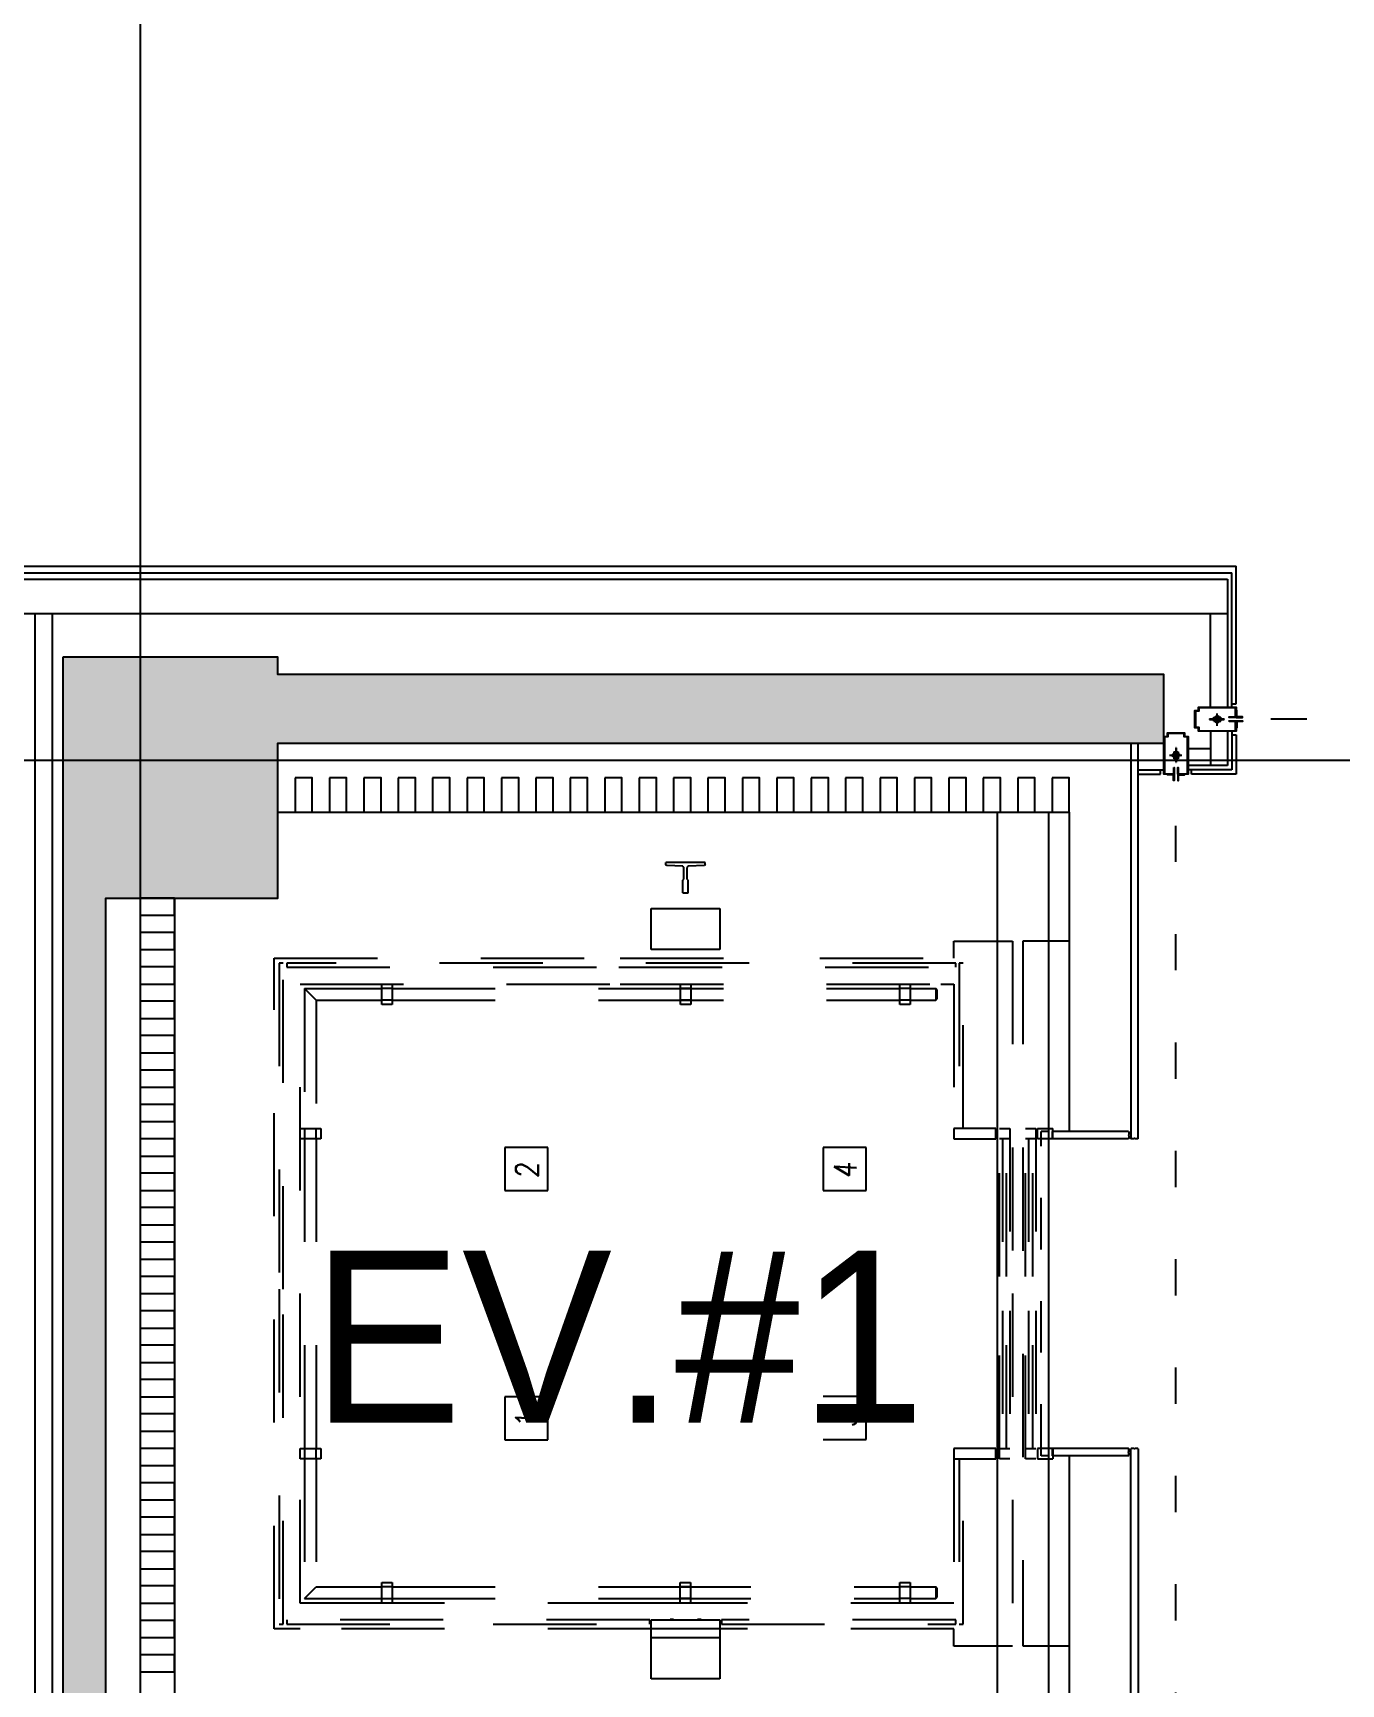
# Model space of a CAD drawing. Header units: metres. Extents: x 630750 to 860239, y 578133 to 726633.
# Drawn here: x 717893 to 721694, y 666525 to 671325 of the extents above; entities that cross this region are included whole.
import ezdxf
from ezdxf.enums import TextEntityAlignment as Align

# ---------------------------------------------------------------- set-up
doc = ezdxf.new("R2010")
doc.units = ezdxf.units.M
doc.header["$LTSCALE"] = 300
for name, pattern in [('HID2', [1, 0.5, -0.5]), ('HIDDEN', [2, 1, -1]), ('HIDDEN-1', [1.4, 0.35, -0.7, 0.35]), ('업무시설_xr-base$0$CONTINOUS', [0])]:
    doc.linetypes.add(name, pattern=pattern)
for name, color, linetype in [('1', 3, 'Continuous'), ('A-CEN-1', 1, 'Continuous'), ('A-CON', 2, 'Continuous'), ('A-ELE-9', 9, 'Continuous'), ('A-FIN-5', 8, 'Continuous'), ('A-TXT-S', 3, 'Continuous'), ('A-WALL-CONC', 2, 'Continuous'), ('A-WIN-GLASS', 4, 'Continuous'), ('ELE-STEEL', 5, 'Continuous'), ('ELEV', 252, 'HIDDEN'), ('fire shutter', 2, 'Continuous'), ('FIRE_SHUTTER', 6, 'Continuous'), ('KUK-DRYWALL', 4, 'Continuous'), ('kuk-finish', 43, 'Continuous'), ('KUK-WALL-DRYWALL', 4, 'Continuous'), ('KUK-석고보드', 201, 'Continuous')]:
    doc.layers.add(name, color=color, linetype=linetype)
doc.styles.add('LGIS', font='ROMANS.shx', dxfattribs={"width": 0.85, "oblique": 3, "bigfont": 'GSG1.shx'})
doc.styles.add('돋움', font='')
doc.styles.get('돋움').set_extended_font_data('Dotum')

# ---------------------------------------------------------------- blocks, each defined once
blk = doc.blocks.new('RAIL18')
at = {"color": 3, "linetype": 'Continuous'}
for p, q in [((-89, -57), (-89, 57)), ((-83.4, 57), (-89, 57)), ((-78.2, 8), (-80.9, 54.6)), ((-78.2, 8), (-74.9, 4.7)), ((-41.2, 4.7), (-74.9, 4.7)), ((-38, 8), (-41.2, 4.7)), ((-1, 8), (-38, 8)), ((0, 7), (-1, 8)), ((0, -7), (0, 7)), ((-80.9, -54.6), (-78.2, -8)), ((-78.2, -8), (-74.9, -4.7)), ((-41.2, -4.7), (-74.9, -4.7)), ((-38, -8), (-41.2, -4.7)), ((-1, -8), (-38, -8)), ((0, -7), (-1, -8)), ((-83.4, -57), (-89, -57))]:
    blk.add_line(p, q, dxfattribs=at)
for centre, start, end in [((-83.4, 54.5), 3.4093, 90), ((-83.4, -54.5), 270, 356.5907)]:
    blk.add_arc(centre, 2.5, start, end, dxfattribs=at)
blk = doc.blocks.new('RAIL18K')
at = {"color": 4}
blk.add_blockref('RAIL18', (0, 0), dxfattribs=at)
blk = doc.blocks.new('elev-지하')
at = {"layer": 'ELEV'}
for p, q in [((131727.4, -64829), (131927.4, -64829)), ((131727.4, -64949), (131727.4, -64829)), ((131927.4, -64829), (131927.4, -64949)), ((132607.4, -64924), (132777.4, -64924)), ((132607.4, -64974), (132607.4, -64924)), ((132777.4, -64924), (132777.4, -65949)), ((132942.4, -64924.3), (132807.4, -64924.3)), ((132807.4, -64924.3), (132807.4, -66973.6)), ((130632.4, -65049), (130632.4, -64974)), ((130632.4, -66924), (130632.4, -64974)), ((130632.4, -64974), (130707.4, -64974)), ((130632.4, -64974), (131637.4, -64974)), ((130658.5, -64988.1), (130646.5, -64988.1)), ((130646.5, -64988.1), (130646.5, -65936.5)), ((130658.5, -65936.5), (130658.5, -64988.1)), ((130668.5, -64988.1), (130668.5, -65000.1)), ((132612.4, -64988.1), (130668.5, -64988.1)), ((131637.4, -64974), (132217.4, -64974)), ((131927.4, -64949), (131727.4, -64949)), ((132217.4, -64974), (132607.4, -64974)), ((132612.4, -65000.1), (132612.4, -64988.1)), ((132634.4, -64988.1), (132622.4, -64988.1)), ((132622.4, -64988.1), (132622.4, -65469)), ((132634.4, -65469), (132634.4, -64988.1)), ((130668.5, -65000.1), (131633.4, -65000.1)), ((131633.4, -65000.1), (132612.4, -65000.1)), ((130707.4, -65049), (131637.4, -65049)), ((130707.4, -66849), (130707.4, -65049)), ((130720.4, -65062), (130720.4, -65469)), ((130720.4, -65062), (130944.4, -65062)), ((130720.4, -65062), (130754.4, -65096)), ((130944.4, -65049), (130974.4, -65049)), ((130944.4, -65062), (130944.4, -65049)), ((130974.4, -65062), (130944.4, -65062)), ((130944.4, -65096), (130944.4, -65062)), ((130974.4, -65049), (130974.4, -65062)), ((130974.4, -65062), (130974.4, -65096)), ((130974.4, -65062), (131637.4, -65062)), ((131637.4, -65049), (132607.4, -65049)), ((131637.4, -65062), (132450.4, -65062)), ((131812.4, -65049), (131842.4, -65049)), ((131812.4, -65062), (131812.4, -65049)), ((131812.4, -65062), (131812.4, -65062)), ((131842.4, -65062), (131812.4, -65062)), ((131812.4, -65096), (131812.4, -65062)), ((131842.4, -65049), (131842.4, -65062)), ((131842.4, -65062), (131842.4, -65096)), ((131842.4, -65062), (131842.4, -65062)), ((132450.4, -65049), (132480.4, -65049)), ((132450.4, -65062), (132450.4, -65049)), ((132450.4, -65062), (132450.4, -65062)), ((132480.4, -65062), (132450.4, -65062)), ((132450.4, -65096), (132450.4, -65062)), ((132480.4, -65049), (132480.4, -65062)), ((132480.4, -65062), (132480.4, -65096)), ((132480.4, -65062), (132480.4, -65062)), ((132480.4, -65062), (132554.4, -65062)), ((132554.4, -65062), (132554.4, -65096)), ((132557.4, -65065), (132554.4, -65062)), ((132557.4, -65065), (132557.4, -65093)), ((132569.4, -65049), (132607.4, -65049)), ((132607.4, -65049), (132607.4, -65469)), ((130754.4, -65096), (130754.4, -65469)), ((130754.4, -65096), (130944.4, -65096)), ((130974.4, -65096), (130944.4, -65096)), ((130944.4, -65096), (130944.4, -65096)), ((130944.4, -65109), (130944.4, -65096)), ((130974.4, -65109), (130944.4, -65109)), ((130974.4, -65109), (130944.4, -65109)), ((130974.4, -65096), (130974.4, -65096)), ((130974.4, -65096), (130974.4, -65109)), ((130974.4, -65096), (131637.4, -65096)), ((131637.4, -65096), (132450.4, -65096)), ((131842.4, -65096), (131812.4, -65096)), ((131812.4, -65096), (131812.4, -65096)), ((131812.4, -65109), (131812.4, -65096)), ((131842.4, -65109), (131812.4, -65109)), ((131842.4, -65109), (131812.4, -65109)), ((131842.4, -65096), (131842.4, -65096)), ((131842.4, -65096), (131842.4, -65109)), ((132480.4, -65096), (132450.4, -65096)), ((132450.4, -65096), (132450.4, -65096)), ((132450.4, -65109), (132450.4, -65096)), ((132480.4, -65109), (132450.4, -65109)), ((132480.4, -65109), (132450.4, -65109)), ((132480.4, -65096), (132480.4, -65096)), ((132480.4, -65096), (132480.4, -65109)), ((132480.4, -65096), (132554.4, -65096)), ((132554.4, -65096), (132557.4, -65093)), ((130707.4, -65469), (130720.4, -65469)), ((130707.4, -65499), (130707.4, -65469)), ((130720.4, -65469), (130720.4, -65469)), ((130720.4, -65469), (130720.4, -65499)), ((130720.4, -65469), (130754.4, -65469)), ((130754.4, -65499), (130754.4, -65469)), ((130754.4, -65469), (130767.4, -65469)), ((130767.4, -65469), (130767.4, -65499)), ((130767.4, -65469), (130767.4, -65499)), ((132729.4, -65469), (132607.4, -65469)), ((132729.4, -65469), (132607.4, -65469)), ((132607.4, -65469), (132607.4, -65499)), ((132729.4, -65469), (132607.4, -65469)), ((132634.4, -65469), (132622.4, -65469)), ((132729.4, -65499), (132729.4, -65469)), ((132739.4, -65469), (132769.4, -65469)), ((132739.4, -65899), (132739.4, -65469)), ((132769.4, -65469), (132769.4, -65899)), ((132815.4, -65469), (132845.4, -65469)), ((132815.4, -65899), (132815.4, -65469)), ((132845.4, -65469), (132845.4, -65899)), ((132850.4, -65499), (132850.4, -65469)), ((132850.4, -65469), (132894.4, -65469)), ((132850.4, -65499), (132850.4, -65469)), ((132850.4, -65469), (132894.4, -65469)), ((132894.4, -65499), (132894.4, -65469)), ((130720.4, -65499), (130707.4, -65499)), ((130754.4, -65499), (130720.4, -65499)), ((130720.4, -65499), (130720.4, -66399)), ((130720.4, -65499), (130720.4, -65499)), ((130754.4, -65499), (130754.4, -66399)), ((130767.4, -65499), (130754.4, -65499)), ((132607.4, -65499), (132729.4, -65499)), ((132769.4, -65499), (132739.4, -65499)), ((132748.4, -65499), (132748.4, -65899)), ((132760.4, -65899), (132760.4, -65499)), ((132845.4, -65499), (132815.4, -65499)), ((132824.4, -65499), (132824.4, -65899)), ((132836.4, -65899), (132836.4, -65499)), ((132894.4, -65499), (132850.4, -65499)), ((132894.4, -65499), (132850.4, -65499)), ((131427.3, -65524.2), (131302.3, -65524.2)), ((131302.3, -65524.2), (131302.3, -65649.2)), ((131427.3, -65649.2), (131427.3, -65524.2)), ((132352.6, -65524.2), (132227.6, -65524.2)), ((132227.6, -65524.2), (132227.6, -65649.2)), ((132352.6, -65649.2), (132352.6, -65524.2)), ((131302.3, -65649.2), (131427.3, -65649.2)), ((132227.6, -65649.2), (132352.6, -65649.2)), ((130646.5, -65936.5), (130646.5, -66909.9)), ((130658.5, -66909.9), (130658.5, -65936.5)), ((132777.4, -65949), (132777.4, -66974)), ((132739.4, -66429), (132739.4, -65999)), ((132748.4, -65999), (132748.4, -66399)), ((132760.4, -66399), (132760.4, -65999)), ((132769.4, -65999), (132769.4, -66429)), ((132815.4, -66429), (132815.4, -65999)), ((132824.4, -65999), (132824.4, -66399)), ((132836.4, -66399), (132836.4, -65999)), ((132845.4, -65999), (132845.4, -66429)), ((131427.3, -66249), (131302.3, -66249)), ((131302.3, -66249), (131302.3, -66374)), ((131427.3, -66374), (131427.3, -66249)), ((132352.6, -66248.7), (132227.6, -66248.7)), ((132352.6, -66373.7), (132352.6, -66248.7)), ((131302.3, -66374), (131427.3, -66374)), ((132227.6, -66373.7), (132352.6, -66373.7)), ((130707.4, -66399), (130720.4, -66399)), ((130707.4, -66429), (130707.4, -66399)), ((130720.4, -66429), (130707.4, -66429)), ((130720.4, -66399), (130720.4, -66399)), ((130720.4, -66399), (130720.4, -66429)), ((130720.4, -66399), (130754.4, -66399)), ((130754.4, -66429), (130720.4, -66429)), ((130720.4, -66429), (130720.4, -66429)), ((130720.4, -66429), (130720.4, -66836)), ((130754.4, -66429), (130754.4, -66399)), ((130754.4, -66399), (130767.4, -66399)), ((130767.4, -66429), (130754.4, -66429)), ((130754.4, -66429), (130754.4, -66802)), ((130767.4, -66399), (130767.4, -66429)), ((130767.4, -66399), (130767.4, -66429)), ((132607.4, -66399), (132607.4, -66429)), ((132607.4, -66399), (132607.4, -66429)), ((132729.4, -66399), (132607.4, -66399)), ((132607.4, -66429), (132622.4, -66429)), ((132607.4, -66429), (132607.4, -66849)), ((132607.4, -66429), (132729.4, -66429)), ((132622.4, -66429), (132634.4, -66429)), ((132622.4, -66429), (132622.4, -66909.9)), ((132634.4, -66909.9), (132634.4, -66429)), ((132634.4, -66429), (132729.4, -66429)), ((132729.4, -66429), (132729.4, -66399)), ((132739.4, -66399), (132769.4, -66399)), ((132769.4, -66429), (132739.4, -66429)), ((132815.4, -66399), (132845.4, -66399)), ((132845.4, -66429), (132815.4, -66429)), ((132850.4, -66399), (132850.4, -66429)), ((132894.4, -66399), (132850.4, -66399)), ((132850.4, -66429), (132894.4, -66429)), ((132894.4, -66399), (132894.4, -66429)), ((130720.4, -66836), (130754.4, -66802)), ((130754.4, -66802), (130944.4, -66802)), ((130944.4, -66789), (130974.4, -66789)), ((130944.4, -66802), (130944.4, -66789)), ((130974.4, -66802), (130944.4, -66802)), ((130944.4, -66836), (130944.4, -66802)), ((130974.4, -66789), (130974.4, -66802)), ((130974.4, -66802), (130974.4, -66836)), ((130974.4, -66802), (131717.4, -66802)), ((131717.4, -66802), (132450.4, -66802)), ((131811.8, -66789), (131841.8, -66789)), ((131811.8, -66802), (131811.8, -66789)), ((131841.8, -66802), (131811.8, -66802)), ((131811.8, -66836), (131811.8, -66802)), ((131841.8, -66789), (131841.8, -66802)), ((131841.8, -66802), (131841.8, -66836)), ((132450.4, -66789), (132480.4, -66789)), ((132450.4, -66802), (132450.4, -66789)), ((132480.4, -66802), (132450.4, -66802)), ((132450.4, -66836), (132450.4, -66802)), ((132480.4, -66789), (132480.4, -66802)), ((132480.4, -66802), (132480.4, -66836)), ((132480.4, -66802), (132554.4, -66802)), ((132554.4, -66802), (132554.4, -66836)), ((132557.4, -66805), (132554.4, -66802)), ((132557.4, -66805), (132557.4, -66833)), ((130944.4, -66849), (130707.4, -66849)), ((130720.4, -66836), (130944.4, -66836)), ((130944.4, -66836), (130974.4, -66836)), ((130944.4, -66849), (130944.4, -66836)), ((130974.4, -66849), (130944.4, -66849)), ((130974.4, -66849), (130944.4, -66849)), ((130974.4, -66836), (130974.4, -66849)), ((130974.4, -66836), (131717.4, -66836)), ((131727.4, -66849), (130974.4, -66849)), ((131717.4, -66836), (132450.4, -66836)), ((132607.4, -66849), (131727.4, -66849)), ((131841.8, -66836), (131811.8, -66836)), ((131811.8, -66849), (131811.8, -66836)), ((131841.8, -66849), (131811.8, -66849)), ((131841.8, -66849), (131811.8, -66849)), ((131841.8, -66836), (131841.8, -66849)), ((132480.4, -66836), (132450.4, -66836)), ((132450.4, -66849), (132450.4, -66836)), ((132480.4, -66849), (132450.4, -66849)), ((132480.4, -66849), (132450.4, -66849)), ((132480.4, -66836), (132480.4, -66849)), ((132480.4, -66836), (132554.4, -66836)), ((132554.4, -66836), (132557.4, -66833)), ((132607.4, -66849), (132569.4, -66849)), ((130646.5, -66909.9), (130658.5, -66909.9)), ((131723.4, -66897.9), (130668.5, -66897.9)), ((130668.5, -66897.9), (130668.5, -66909.9)), ((130668.5, -66909.9), (131723.4, -66909.9)), ((131723.4, -66909.9), (131723.4, -66897.9)), ((131727.4, -66897.9), (131782.4, -66897.9)), ((131727.4, -66924), (131727.4, -66897.9)), ((131782.4, -66895.9), (131792.4, -66895.9)), ((131782.4, -66897.9), (131782.4, -66895.9)), ((131782.4, -66897.9), (131792.4, -66897.9)), ((131792.4, -66897.9), (131782.4, -66897.9)), ((131792.4, -66895.9), (131792.4, -66897.9)), ((131792.4, -66897.9), (131862.4, -66897.9)), ((131862.4, -66895.9), (131872.4, -66895.9)), ((131862.4, -66897.9), (131862.4, -66895.9)), ((131862.4, -66897.9), (131872.4, -66897.9)), ((131872.4, -66897.9), (131862.4, -66897.9)), ((131872.4, -66895.9), (131872.4, -66897.9)), ((131872.4, -66897.9), (131927.4, -66897.9)), ((131927.4, -66897.9), (131927.4, -66924)), ((131931.4, -66897.9), (131931.4, -66909.9)), ((132612.4, -66897.9), (131931.4, -66897.9)), ((131931.4, -66909.9), (132612.4, -66909.9)), ((132612.4, -66909.9), (132612.4, -66897.9)), ((132622.4, -66909.9), (132634.4, -66909.9)), ((131727.4, -66924), (130632.4, -66924)), ((130707.4, -66924), (130632.4, -66924)), ((131927.4, -66924), (131727.4, -66924)), ((131727.4, -66924), (131727.4, -66924)), ((131727.4, -66949), (131727.4, -66924)), ((131727.4, -67069), (131727.4, -66949)), ((131727.4, -66949), (131927.4, -66949)), ((131927.4, -66924), (131927.4, -66949)), ((131927.4, -66924), (131927.4, -66924)), ((132607.4, -66924), (131927.4, -66924)), ((131927.4, -66949), (131927.4, -67069)), ((132607.4, -66974), (132607.4, -66924)), ((132777.4, -66974), (132607.4, -66974)), ((132807.4, -66973.6), (132942.4, -66973.6)), ((131927.4, -67069), (131727.4, -67069))]:
    blk.add_line(p, q, dxfattribs=at)
at = {"layer": '1', "color": 3, "xscale": -1, "rotation": 90}
blk.add_blockref('RAIL18K', (131827.4, -64785), dxfattribs=at)
at = {"layer": 'ELEV', "style": 'LGIS', "oblique": 3, "width": 0.85}
for s, p in [('2', (131399, -65613.9)), ('4', (132324.4, -65613.9)), ('1', (131399, -66338.8)), ('3', (132324.4, -66338.4))]:
    blk.add_text(s, height=65, rotation=90, dxfattribs=at).set_placement(p)
blk = doc.blocks.new('셔터레일')
at = {"layer": 'FIRE_SHUTTER', "color": 8}
for p, q in [((-346486.9, 217159, 0), (-346486.9, 217122.9, 0)), ((-346509.1, 217140.6, 0), (-346467, 217140.6, 0)), ((-346509.1, 217139.2, 0), (-346509.1, 217140.6, 0)), ((-346509.1, 217139.2, 0), (-346467, 217139.2, 0)), ((-346497.3, 217145.8, 0), (-346476.6, 217145.8, 0)), ((-346497.3, 217145.8, 0), (-346497.3, 217140.6, 0)), ((-346497.3, 217145.8, 0), (-346492.1, 217144, 0)), ((-346497.3, 217139.2, 0), (-346497.3, 217134, 0)), ((-346497.3, 217134, 0), (-346492.1, 217135.8, 0)), ((-346497.3, 217134, 0), (-346476.6, 217134, 0)), ((-346492.1, 217144, 0), (-346486.9, 217145.8, 0)), ((-346492.1, 217144, 0), (-346492.1, 217140.6, 0)), ((-346492.1, 217139.2, 0), (-346492.1, 217135.8, 0)), ((-346492.1, 217135.8, 0), (-346486.9, 217134, 0)), ((-346486.9, 217145.8, 0), (-346481.8, 217144, 0)), ((-346486.9, 217134, 0), (-346481.8, 217135.8, 0)), ((-346481.8, 217144, 0), (-346476.6, 217145.8, 0)), ((-346481.8, 217144, 0), (-346481.8, 217140.6, 0)), ((-346481.8, 217139.2, 0), (-346481.8, 217135.8, 0)), ((-346481.8, 217135.8, 0), (-346476.6, 217134, 0)), ((-346476.6, 217145.8, 0), (-346476.6, 217140.6, 0)), ((-346476.6, 217139.2, 0), (-346476.6, 217134, 0)), ((-346467, 217140.6, 0), (-346467, 217139.2, 0))]:
    blk.add_line(p, q, dxfattribs=at)
at = {"layer": 'FIRE_SHUTTER', "elevation": 0}
blk.add_lwpolyline([(-346451.9, 217146.5), (-346451.9, 217144.9), (-346431.9, 217144.9), (-346431.9, 217174.9), (-346541.9, 217174.9), (-346541.9, 217164.9), (-346551.9, 217164.9), (-346551.9, 217114.9), (-346541.9, 217114.9), (-346541.9, 217104.9), (-346431.9, 217104.9), (-346431.9, 217134.9), (-346451.9, 217134.9), (-346451.9, 217133.3), (-346433.5, 217133.3), (-346433.5, 217106.5), (-346540.3, 217106.5), (-346540.3, 217116.5), (-346550.3, 217116.5), (-346550.3, 217163.3), (-346540.3, 217163.3), (-346540.3, 217173.3), (-346433.5, 217173.3), (-346433.5, 217146.5), (-346451.9, 217146.5)], dxfattribs=at)
at = {"layer": 'FIRE_SHUTTER', "color": 8}
for centre, start, end in [((-346486.9, 217145.8, 0), 0, 180), ((-346486.9, 217134, 0), 180, 0)]:
    blk.add_arc(centre, 4.68, start, end, dxfattribs=at)
blk = doc.blocks.new('con1')
at = {"layer": 'A-WALL-CONC', "linetype": '업무시설_xr-base$0$CONTINOUS'}
h = blk.add_hatch(color=253, dxfattribs=at)
h.dxf.hatch_style = 1
h.paths.add_polyline_path([(-302595.9, -253222.2), (-301895.9, -253222.2), (-301895.9, -253922.2), (-302595.9, -253922.2)])
h.paths.add_polyline_path([(-384245.9, -253222.2), (-383545.9, -253222.2), (-383545.9, -253922.2), (-384245.9, -253922.2)])
h.paths.add_polyline_path([(-335095.9, -253172.2), (-334295.9, -253172.2), (-334295.9, -253972.2), (-335095.9, -253972.2)])
h.paths.add_polyline_path([(-354895.9, -253172.2), (-354095.9, -253172.2), (-354095.9, -253972.2), (-354895.9, -253972.2)])
h.paths.add_polyline_path([(-374695.9, -253172.2), (-373895.9, -253172.2), (-373895.9, -253972.2), (-374695.9, -253972.2)])
h.paths.add_polyline_path([(-325195.9, -253172.2), (-324395.9, -253172.2), (-324395.9, -253972.2), (-325195.9, -253972.2)])
h.paths.add_polyline_path([(-364745.9, -253222.2), (-364045.9, -253222.2), (-364045.9, -253922.2), (-364745.9, -253922.2)])
h.paths.add_polyline_path([(-344945.9, -253222.2), (-344245.9, -253222.2), (-344245.9, -253922.2), (-344945.9, -253922.2)])
h.paths.add_polyline_path([(-310045.9, -253222.2), (-309345.9, -253222.2), (-309345.9, -253922.2), (-310045.9, -253922.2)])
h.paths.add_polyline_path([(-318595.9, -253172.2), (-317795.9, -253172.2), (-317795.9, -253972.2), (-318595.9, -253972.2)])
h.paths.add_polyline_path([(-384245.9, -310859.9), (-383445.9, -310859.9), (-383445.9, -311659.9), (-384245.9, -311659.9)])
h.paths.add_polyline_path([(-384245.9, -305472.2), (-383445.9, -305472.2), (-383445.9, -306272.2), (-384245.9, -306272.2)])
h.paths.add_polyline_path([(-384245.9, -295572.2), (-383445.9, -295572.2), (-383445.9, -296372.2), (-384245.9, -296372.2)])
h.paths.add_polyline_path([(-384195.9, -276472.2), (-383595.9, -276472.2), (-383595.9, -275872.2), (-384195.9, -275872.2)])
h.paths.add_polyline_path([(-384245.9, -285672.2), (-383445.9, -285672.2), (-383445.9, -286472.2), (-384245.9, -286472.2)])
h.paths.add_polyline_path([(-384295.9, -269172.2), (-383495.9, -269172.2), (-383495.9, -269972.2), (-384295.9, -269972.2)])
h.paths.add_polyline_path([(-384295.9, -260672.2), (-383495.9, -260672.2), (-383495.9, -261472.2), (-384295.9, -261472.2)])
h.paths.add_polyline_path([(-376995.9, -285572.2), (-376195.9, -285572.2), (-376195.9, -286372.2), (-376995.9, -286372.2)], flags=17)
h.paths.add_polyline_path([(-374695.9, -276572.2), (-373895.9, -276572.2), (-373895.9, -275772.2), (-374695.9, -275772.2)], flags=17)
h.paths.add_polyline_path([(-364695.9, -285772.2), (-364095.9, -285772.2), (-364095.9, -286372.2), (-364695.9, -286372.2)], flags=17)
h.paths.add_polyline_path([(-364795.9, -275772.2), (-363995.9, -275772.2), (-363995.9, -276572.2), (-364795.9, -276572.2)], flags=17)
edge = h.paths.add_edge_path(flags=16)
edge.add_arc((-376495.9, -295972.2), 450, 0, 360)
edge = h.paths.add_edge_path(flags=16)
edge.add_arc((-354495.9, -302572.2), 450, 0, 360)
edge = h.paths.add_edge_path(flags=16)
edge.add_arc((-364395.9, -295972.2), 350, 0, 360)
edge = h.paths.add_edge_path(flags=16)
edge.add_arc((-354495.9, -295972.2), 450, 0, 360)
edge = h.paths.add_edge_path(flags=16)
edge.add_arc((-344595.9, -302572.2), 350, 0, 360)
edge = h.paths.add_edge_path(flags=16)
edge.add_arc((-344595.9, -295972.2), 350, 0, 360)
edge = h.paths.add_edge_path(flags=16)
edge.add_arc((-364395.9, -302572.2), 350, 0, 360)
h.paths.add_polyline_path([(-375978.1, -305715.7), (-376743.7, -305483.5), (-376976, -306249), (-376210.4, -306481.3)], flags=17)
h.paths.add_polyline_path([(-378097.8, -312701.2), (-378863.4, -312468.9), (-379095.6, -313234.5), (-378330.1, -313466.8)], flags=16)
h.paths.add_polyline_path([(-354767.9, -312099.6), (-355533.5, -311867.3), (-355765.8, -312632.8), (-355000.2, -312865.1)], flags=17)
h.paths.add_polyline_path([(-347591.1, -314277.3), (-348356.6, -314045), (-348588.9, -314810.6), (-347823.4, -315042.9)], flags=17)
h.paths.add_polyline_path([(-349725.3, -321310.6), (-350490.8, -321078.3), (-350723.1, -321843.9), (-349957.6, -322076.2)], flags=17)
h.paths.add_polyline_path([(-359198.7, -318436), (-359964.3, -318203.7), (-360196.6, -318969.2), (-359431, -319201.5)], flags=17)
edge = h.paths.add_edge_path(flags=16)
edge.add_arc((-324745.9, -312472.2), 450, 0, 360)
h.paths.add_polyline_path([(-318595.9, -311972.2), (-317795.9, -311972.2), (-317795.9, -312972.2), (-318595.9, -312972.2)], flags=17)
edge = h.paths.add_edge_path(flags=16)
edge.add_arc((-335145.9, -312472.2), 350, 0, 360)
edge = h.paths.add_edge_path(flags=16)
edge.add_arc((-338616.5, -317418.6), 450, 0, 360)
h.paths.add_polyline_path([(-340251.8, -324185.3), (-341017.4, -323953), (-341249.7, -324718.5), (-340484.1, -324950.8)], flags=17)
edge = h.paths.add_edge_path(flags=17)
edge.add_arc((-324745.9, -319072.2), 450, 0, 360)
h.paths.add_polyline_path([(-318695.9, -318672.2), (-317695.9, -318672.2), (-317695.9, -319472.2), (-318695.9, -319472.2)], flags=17)
h.paths.add_polyline_path([(-310095.9, -327072.2), (-309295.9, -327072.2), (-309295.9, -327872.2), (-310095.9, -327872.2)])
h.paths.add_polyline_path([(-316095.9, -322372.2), (-316095.9, -325422.2), (-311307.7, -325422.2), (-311307.7, -325222.2), (-315895.9, -325222.2), (-315895.9, -322572.2), (-309695.9, -322572.2), (-309695.9, -325222.2), (-310307.7, -325222.2), (-310307.7, -325422.2), (-309495.9, -325422.2), (-309495.9, -322372.2)], flags=17)
edge = h.paths.add_edge_path(flags=17)
edge.add_arc((-324795.9, -327472.2), 400, 0, 360)
edge = h.paths.add_edge_path(flags=17)
edge.add_arc((-318195.9, -329272.2), 450, 0, 360)
h.paths.add_polyline_path([(-310095.9, -331472.2), (-309295.9, -331472.2), (-309295.9, -332272.2), (-310095.9, -332272.2)])
edge = h.paths.add_edge_path(flags=16)
edge.add_arc((-334695.9, -302572.2), 350, 0, 360)
edge = h.paths.add_edge_path(flags=17)
edge.add_arc((-334695.9, -286072.2), 350, 0, 360)
edge = h.paths.add_edge_path(flags=16)
edge.add_arc((-334695.9, -295972.2), 350, 0, 360)
edge = h.paths.add_edge_path(flags=17)
edge.add_arc((-344595.9, -286072.2), 450, 0, 360)
h.paths.add_polyline_path([(-318595.9, -295472.2), (-317795.9, -295472.2), (-317795.9, -296472.2), (-318595.9, -296472.2)], flags=17)
h.paths.add_polyline_path([(-318595.9, -302072.2), (-317795.9, -302072.2), (-317795.9, -303072.2), (-318595.9, -303072.2)], flags=17)
edge = h.paths.add_edge_path(flags=16)
edge.add_arc((-324795.9, -302572.2), 450, 0, 360)
edge = h.paths.add_edge_path(flags=16)
edge.add_arc((-324795.9, -295972.2), 450, 0, 360)
edge = h.paths.add_edge_path(flags=17)
edge.add_arc((-324795.9, -286072.2), 450, 0, 360)
edge = h.paths.add_edge_path(flags=17)
edge.add_arc((-334695.9, -276172.2), 450, 0, 360)
edge = h.paths.add_edge_path(flags=17)
edge.add_arc((-344595.9, -276172.2), 450, 0, 360)
h.paths.add_polyline_path([(-318595.9, -275772.2), (-317795.9, -275772.2), (-317795.9, -276572.2), (-318595.9, -276572.2)], flags=17)
h.paths.add_polyline_path([(-318595.9, -285672.2), (-317795.9, -285672.2), (-317795.9, -286472.2), (-318595.9, -286472.2)], flags=17)
edge = h.paths.add_edge_path(flags=17)
edge.add_arc((-324795.9, -276172.2), 450, 0, 360)
h.paths.add_polyline_path([(-364795.9, -260672.2), (-363995.9, -260672.2), (-363995.9, -261472.2), (-364795.9, -261472.2)])
h.paths.add_polyline_path([(-364795.9, -269172.2), (-363995.9, -269172.2), (-363995.9, -269972.2), (-364795.9, -269972.2)], flags=17)
h.paths.add_polyline_path([(-325195.9, -269172.2), (-324395.9, -269172.2), (-324395.9, -269972.2), (-325195.9, -269972.2)], flags=17)
h.paths.add_polyline_path([(-310845.9, -260722.2), (-310045.9, -260722.2), (-310045.9, -261522.2), (-310845.9, -261522.2)], flags=17)
h.paths.add_polyline_path([(-325195.9, -260672.2), (-324395.9, -260672.2), (-324395.9, -261472.2), (-325195.9, -261472.2)])
h.paths.add_polyline_path([(-335095.9, -260672.2), (-334295.9, -260672.2), (-334295.9, -261472.2), (-335095.9, -261472.2)])
h.paths.add_polyline_path([(-344995.9, -260672.2), (-344195.9, -260672.2), (-344195.9, -261472.2), (-344995.9, -261472.2)])
h.paths.add_polyline_path([(-354895.9, -260672.2), (-354095.9, -260672.2), (-354095.9, -261472.2), (-354895.9, -261472.2)])
h.paths.add_polyline_path([(-354895.9, -269172.2), (-354095.9, -269172.2), (-354095.9, -269972.2), (-354895.9, -269972.2)], flags=17)
h.paths.add_polyline_path([(-344995.9, -269172.2), (-344195.9, -269172.2), (-344195.9, -269972.2), (-344995.9, -269972.2)], flags=17)
h.paths.add_polyline_path([(-335095.9, -269172.2), (-334295.9, -269172.2), (-334295.9, -269972.2), (-335095.9, -269972.2)], flags=17)
h.paths.add_polyline_path([(-310145.9, -275772.2), (-309345.9, -275772.2), (-309345.9, -276572.2), (-310145.9, -276572.2)])
h.paths.add_polyline_path([(-310145.9, -269172.2), (-309345.9, -269172.2), (-309345.9, -269972.2), (-310145.9, -269972.2)])
h.paths.add_polyline_path([(-309945.9, -312172.2), (-309345.9, -312172.2), (-309345.9, -312772.2), (-309945.9, -312772.2)], flags=17)
h.paths.add_polyline_path([(-309945.9, -302272.2), (-309345.9, -302272.2), (-309345.9, -302872.2), (-309945.9, -302872.2)], flags=17)
h.paths.add_polyline_path([(-310145.9, -295572.2), (-309345.9, -295572.2), (-309345.9, -296372.2), (-310145.9, -296372.2)])
h.paths.add_polyline_path([(-310145.9, -285672.2), (-309345.9, -285672.2), (-309345.9, -286472.2), (-310145.9, -286472.2)])
h.paths.add_polyline_path([(-366406.6, -311179.9), (-366585, -311089.4), (-367172.8, -312248.9), (-366994.4, -312339.4)], flags=16)
h.paths.add_polyline_path([(-367582.3, -313498.9), (-367760.7, -313408.4), (-368303.3, -314478.7), (-368124.9, -314569.2)], flags=16)
h.paths.add_polyline_path([(-374501.4, -323406.8), (-375266.9, -323174.5), (-375499.2, -323940), (-374733.7, -324172.3)], flags=17)
h.paths.add_polyline_path([(-380817, -321490.3), (-381582.5, -321258), (-381814.8, -322023.6), (-381049.3, -322255.9)])
h.paths.add_polyline_path([(-319504.7, -329605.3), (-319562.8, -329796.7), (-318586.8, -330092.9), (-318528.7, -329901.5)], flags=17)
h.paths.add_polyline_path([(-317399.5, -330244.1), (-317457.6, -330435.5), (-316481.5, -330731.7), (-316423.5, -330540.3)], flags=17)
h.paths.add_polyline_path([(-315294.3, -330882.9), (-315352.4, -331074.3), (-314376.3, -331370.5), (-314318.3, -331179.1)], flags=17)
h.paths.add_polyline_path([(-313189.1, -331521.7), (-313247.2, -331713.1), (-312271.1, -332009.3), (-312213, -331817.9)], flags=17)
h.paths.add_polyline_path([(-311083.9, -332160.5), (-311142, -332351.9), (-310165.9, -332648.1), (-310107.8, -332456.7)], flags=17)
h.paths.add_polyline_path([(-308978.7, -332799.4), (-309036.7, -332990.7), (-308060.7, -333286.9), (-308002.6, -333095.5)])
h.paths.add_polyline_path([(-306873.5, -333438.2), (-306931.5, -333629.5), (-305955.5, -333925.7), (-305897.4, -333734.3)])
h.paths.add_polyline_path([(-321610, -328966.5), (-321668, -329157.9), (-320692, -329454.1), (-320633.9, -329262.7)], flags=17)
h.paths.add_polyline_path([(-304768.2, -334077), (-304826.3, -334268.4), (-303850.3, -334564.5), (-303792.2, -334373.1)])
h.paths.add_polyline_path([(-366379.8, -308837.3), (-366525.2, -309124), (-365780.1, -309501.8), (-365997.1, -309929.9), (-365818.7, -310020.4), (-365281.9, -308961.4), (-368992.7, -307835.4), (-369050.7, -308026.8), (-368955, -308055.9), (-369303.5, -309204.2), (-369399.2, -309175.1), (-369457.2, -309366.5), (-369361.5, -309395.5), (-371190.9, -315424.1), (-373726.7, -314654.6), (-371897.4, -308626.1), (-370414.2, -309076.1), (-370356.1, -308884.7), (-371839.3, -308434.7), (-371490.9, -307286.4), (-370007.6, -307736.5), (-369949.6, -307545.1), (-371624.2, -307036.9), (-373976.1, -314787.9), (-369001.2, -316297.6), (-368712.8, -315728.7), (-368891.1, -315638.2), (-369103.7, -316057.4), (-370999.5, -315482.2), (-368763.6, -308113.9)], flags=17)
edge = h.paths.add_edge_path()
edge.add_line((-317995.9, -269122.2), (-318195.9, -269122.2))
edge.add_line((-318195.9, -266622.2), (-317995.9, -266622.2))
edge.add_line((-318195.9, -265972.2), (-318195.9, -266622.2))
edge.add_line((-318195.9, -269122.2), (-318195.9, -269672.2))
edge.add_line((-317995.9, -269472.2), (-317995.9, -269122.2))
edge.add_line((-317995.9, -266622.2), (-317995.9, -265972.2))
edge.add_line((-317070.9, -260922.2), (-317070.9, -260722.2))
edge.add_line((-317070.9, -260722.2), (-314895.9, -260722.2))
edge.add_line((-314895.9, -260722.2), (-314895.9, -260922.2))
edge.add_line((-314895.9, -260922.2), (-317070.9, -260922.2))
edge.add_line((-318195.9, -265972.2), (-321995.9, -265972.2))
edge.add_line((-321995.9, -265972.2), (-321995.9, -262022.2))
edge.add_line((-321995.9, -262022.2), (-321795.9, -262022.2))
edge.add_line((-321795.9, -262022.2), (-321795.9, -262922.2))
edge.add_line((-321795.9, -262922.2), (-321695.9, -262922.2))
edge.add_line((-321695.9, -262922.2), (-321695.9, -263122.2))
edge.add_line((-321695.9, -263122.2), (-321795.9, -263122.2))
edge.add_line((-321795.9, -263122.2), (-321795.9, -265772.2))
edge.add_line((-321795.9, -265772.2), (-314195.9, -265772.2))
edge.add_line((-314195.9, -265772.2), (-314195.9, -263122.2))
edge.add_line((-314195.9, -263122.2), (-320695.9, -263122.2))
edge.add_line((-320695.9, -263122.2), (-320695.9, -262922.2))
edge.add_line((-320695.9, -262922.2), (-319545.9, -262922.2))
edge.add_line((-319545.9, -262922.2), (-319545.9, -260922.2))
edge.add_line((-319545.9, -260922.2), (-321795.9, -260922.2))
edge.add_line((-321795.9, -260922.2), (-321795.9, -261022.2))
edge.add_line((-321795.9, -261022.2), (-321995.9, -261022.2))
edge.add_line((-321995.9, -261022.2), (-321995.9, -260722.2))
edge.add_line((-321995.9, -260722.2), (-317770.9, -260722.2))
edge.add_line((-317770.9, -260722.2), (-317770.9, -260922.2))
edge.add_line((-317995.9, -269472.2), (-314195.9, -269472.2))
edge.add_line((-314195.9, -269472.2), (-314195.9, -265972.2))
edge.add_line((-314195.9, -265972.2), (-317995.9, -265972.2))
edge.add_line((-317770.9, -260922.2), (-319345.9, -260922.2))
edge.add_line((-319345.9, -260922.2), (-319345.9, -262922.2))
edge.add_line((-319345.9, -262922.2), (-314195.9, -262922.2))
edge.add_line((-314195.9, -262922.2), (-314195.9, -260722.2))
edge.add_line((-314195.9, -260722.2), (-313995.9, -260722.2))
edge.add_line((-313995.9, -260722.2), (-313995.9, -269672.2))
edge.add_line((-313995.9, -269672.2), (-318195.9, -269672.2))
edge.add_line((-309345.9, -286472.2), (-309345.9, -312772.2))
edge.add_line((-309545.9, -302872.2), (-309545.9, -312172.2))
edge.add_line((-309545.9, -296372.2), (-309545.9, -302272.2))
edge.add_line((-309545.9, -286472.2), (-309545.9, -295572.2))
edge.add_line((-375426.6, -323700.8), (-380976.7, -322016.6))
edge.add_line((-334860, -324841.4), (-335146.9, -325786.6))
edge.add_line((-334660.1, -325215.5), (-334859.8, -325873.7))
edge.add_line((-324795.9, -328208.8), (-324795.9, -327872.2))
edge.add_line((-324595.9, -328060.4), (-324595.9, -327818.6))
edge.add_line((-324795.9, -328208.8), (-322797.2, -328815.2))
edge.add_line((-322797.2, -328815.2), (-322739.1, -328623.9))
edge.add_line((-322739.1, -328623.9), (-324595.9, -328060.4))
edge.add_line((-337531.2, -334677.3), (-338201, -334474.1))
edge.add_line((-338201, -334474.1), (-338404.3, -335143.9))
edge.add_line((-338404.3, -335143.9), (-337734.4, -335347.2))
edge.add_line((-337734.4, -335347.2), (-337531.2, -334677.3))
edge = h.paths.add_edge_path()
edge.add_line((-339857.9, -323400.5), (-339799.8, -323209.1))
edge.add_line((-339799.8, -323209.1), (-337930.3, -317052.2))
edge.add_line((-337930.3, -317052.2), (-338217.3, -316965))
edge.add_line((-338217.3, -316965), (-338268.5, -317133.4))
edge.add_arc((-338616.5, -317418.6), 450, -73.1135, 39.3318, ccw=False)
edge.add_line((-338485.8, -317849.2), (-340145, -323313.3))
edge.add_line((-340145, -323313.3), (-339857.9, -323400.5))

msp = doc.modelspace()

# ---------------------------------------------------------------- hatches: boundary and pattern name
at = {"layer": 'A-CON'}
h = msp.add_hatch(color=251, dxfattribs=at)
h.dxf.hatch_style = 1
h.paths.add_polyline_path([(717979.4, 669510.2), (717979.4, 658960.2), (721179.4, 658960.2), (721179.4, 659160.2), (718604.4, 659160.2), (718604.4, 659610.2), (718104.4, 659610.2), (718104.4, 668810.2), (718604.4, 668810.2), (718604.4, 669260.2), (721179.4, 669260.1), (721179.4, 669460.2), (718604.4, 669460.2), (718604.4, 669510.2)])

# ---------------------------------------------------------------- linework, layer by layer
at = {"layer": 'A-CEN-1', "linetype": 'Continuous'}
for p, q in [((718204.4, 708258.8), (718204.4, 640745.8)), ((796986.4, 669210.2), (657202.6, 669210.2))]:
    msp.add_line(p, q, dxfattribs=at)
at = {"layer": 'A-CON'}
msp.add_lwpolyline([(717979.4, 669510.2), (717979.4, 658960.2), (721179.4, 658960.2), (721179.4, 659160.2), (718604.4, 659160.2), (718604.4, 659610.2), (718104.4, 659610.2), (718104.4, 668810.2), (718604.4, 668810.2), (718604.4, 669260.2), (721179.4, 669260.1), (721179.4, 669460.2), (718604.4, 669460.2), (718604.4, 669510.2), (717979.4, 669510.2)], dxfattribs=at)
at = {"layer": 'A-ELE-9'}
for p, q in [((718604.4, 669060.2), (720904.4, 669060.2)), ((720904.4, 669060.2), (720904.4, 668131.8)), ((718304.4, 668810.2), (718304.5, 659610.2)), ((720904.4, 667188.7), (720904.4, 664866.8))]:
    msp.add_line(p, q, dxfattribs=at)
at = {"layer": 'A-FIN-5'}
for points in [[(718654.4, 669160.2), (718654.4, 669060.2), (718704.4, 669060.2), (718704.4, 669160.2)], [(718654.4, 669160.2), (718654.4, 669060.2), (718704.4, 669060.2), (718704.4, 669160.2)], [(718754.4, 669160.2), (718754.4, 669060.2), (718804.4, 669060.2), (718804.4, 669160.2)], [(718754.4, 669160.2), (718754.4, 669060.2), (718804.4, 669060.2), (718804.4, 669160.2)], [(718854.4, 669160.2), (718854.4, 669060.2), (718904.4, 669060.2), (718904.4, 669160.2)], [(718854.4, 669160.2), (718854.4, 669060.2), (718904.4, 669060.2), (718904.4, 669160.2)], [(718954.4, 669160.2), (718954.4, 669060.2), (719004.4, 669060.2), (719004.4, 669160.2)], [(718954.4, 669160.2), (718954.4, 669060.2), (719004.4, 669060.2), (719004.4, 669160.2)], [(719054.4, 669160.2), (719054.4, 669060.2), (719104.4, 669060.2), (719104.4, 669160.2)], [(719054.4, 669160.2), (719054.4, 669060.2), (719104.4, 669060.2), (719104.4, 669160.2)], [(719154.4, 669160.2), (719154.4, 669060.2), (719204.4, 669060.2), (719204.4, 669160.2)], [(719154.4, 669160.2), (719154.4, 669060.2), (719204.4, 669060.2), (719204.4, 669160.2)], [(719254.4, 669160.2), (719254.4, 669060.2), (719304.4, 669060.2), (719304.4, 669160.2)], [(719254.4, 669160.2), (719254.4, 669060.2), (719304.4, 669060.2), (719304.4, 669160.2)], [(719354.4, 669160.2), (719354.4, 669060.2), (719404.4, 669060.2), (719404.4, 669160.2)], [(719354.4, 669160.2), (719354.4, 669060.2), (719404.4, 669060.2), (719404.4, 669160.2)], [(719454.4, 669160.2), (719454.4, 669060.2), (719504.4, 669060.2), (719504.4, 669160.2)], [(719454.4, 669160.2), (719454.4, 669060.2), (719504.4, 669060.2), (719504.4, 669160.2)], [(719554.4, 669160.2), (719554.4, 669060.2), (719604.4, 669060.2), (719604.4, 669160.2)], [(719554.4, 669160.2), (719554.4, 669060.2), (719604.4, 669060.2), (719604.4, 669160.2)], [(719654.4, 669160.2), (719654.4, 669060.2), (719704.4, 669060.2), (719704.4, 669160.2)], [(719654.4, 669160.2), (719654.4, 669060.2), (719704.4, 669060.2), (719704.4, 669160.2)], [(719754.4, 669160.2), (719754.4, 669060.2), (719804.4, 669060.2), (719804.4, 669160.2)], [(719754.4, 669160.2), (719754.4, 669060.2), (719804.4, 669060.2), (719804.4, 669160.2)], [(719854.4, 669160.2), (719854.4, 669060.2), (719904.4, 669060.2), (719904.4, 669160.2)], [(719854.4, 669160.2), (719854.4, 669060.2), (719904.4, 669060.2), (719904.4, 669160.2)], [(719954.4, 669160.2), (719954.4, 669060.2), (720004.4, 669060.2), (720004.4, 669160.2)], [(719954.4, 669160.2), (719954.4, 669060.2), (720004.4, 669060.2), (720004.4, 669160.2)], [(720054.4, 669160.2), (720054.4, 669060.2), (720104.4, 669060.2), (720104.4, 669160.2)], [(720054.4, 669160.2), (720054.4, 669060.2), (720104.4, 669060.2), (720104.4, 669160.2)], [(720154.4, 669160.2), (720154.4, 669060.2), (720204.4, 669060.2), (720204.4, 669160.2)], [(720154.4, 669160.2), (720154.4, 669060.2), (720204.4, 669060.2), (720204.4, 669160.2)], [(720254.4, 669160.2), (720254.4, 669060.2), (720304.4, 669060.2), (720304.4, 669160.2)], [(720254.4, 669160.2), (720254.4, 669060.2), (720304.4, 669060.2), (720304.4, 669160.2)], [(720354.4, 669160.2), (720354.4, 669060.2), (720404.4, 669060.2), (720404.4, 669160.2)], [(720354.4, 669160.2), (720354.4, 669060.2), (720404.4, 669060.2), (720404.4, 669160.2)], [(720454.4, 669160.2), (720454.4, 669060.2), (720504.4, 669060.2), (720504.4, 669160.2)], [(720454.4, 669160.2), (720454.4, 669060.2), (720504.4, 669060.2), (720504.4, 669160.2)], [(720554.4, 669160.2), (720554.4, 669060.2), (720604.4, 669060.2), (720604.4, 669160.2)], [(720554.4, 669160.2), (720554.4, 669060.2), (720604.4, 669060.2), (720604.4, 669160.2)], [(720654.4, 669160.2), (720654.4, 669060.2), (720704.4, 669060.2), (720704.4, 669160.2)], [(720654.4, 669160.2), (720654.4, 669060.2), (720704.4, 669060.2), (720704.4, 669160.2)], [(720754.4, 669160.2), (720754.4, 669060.2), (720804.4, 669060.2), (720804.4, 669160.2)], [(720754.4, 669160.2), (720754.4, 669060.2), (720804.4, 669060.2), (720804.4, 669160.2)], [(720854.4, 669160.2), (720854.4, 669060.2), (720904.4, 669060.2), (720904.4, 669160.2)], [(720854.4, 669160.2), (720854.4, 669060.2), (720904.4, 669060.2), (720904.4, 669160.2)], [(718204.6, 668760.2), (718304.6, 668760.2), (718304.6, 668810.2), (718204.6, 668810.2)], [(718204.6, 668760.2), (718304.6, 668760.2), (718304.6, 668810.2), (718204.6, 668810.2)], [(718204.6, 668660.2), (718304.6, 668660.2), (718304.6, 668710.2), (718204.6, 668710.2)], [(718204.6, 668660.2), (718304.6, 668660.2), (718304.6, 668710.2), (718204.6, 668710.2)], [(718204.6, 668560.2), (718304.6, 668560.2), (718304.6, 668610.2), (718204.6, 668610.2)], [(718204.6, 668560.2), (718304.6, 668560.2), (718304.6, 668610.2), (718204.6, 668610.2)], [(718204.6, 668460.2), (718304.6, 668460.2), (718304.6, 668510.2), (718204.6, 668510.2)], [(718204.6, 668460.2), (718304.6, 668460.2), (718304.6, 668510.2), (718204.6, 668510.2)], [(718204.6, 668360.2), (718304.6, 668360.2), (718304.6, 668410.2), (718204.6, 668410.2)], [(718204.6, 668360.2), (718304.6, 668360.2), (718304.6, 668410.2), (718204.6, 668410.2)], [(718204.6, 668260.2), (718304.6, 668260.2), (718304.6, 668310.2), (718204.6, 668310.2)], [(718204.6, 668260.2), (718304.6, 668260.2), (718304.6, 668310.2), (718204.6, 668310.2)], [(718204.6, 668160.2), (718304.6, 668160.2), (718304.6, 668210.2), (718204.6, 668210.2)], [(718204.6, 668160.2), (718304.6, 668160.2), (718304.6, 668210.2), (718204.6, 668210.2)], [(718204.6, 668060.2), (718304.6, 668060.2), (718304.6, 668110.2), (718204.6, 668110.2)], [(718204.6, 668060.2), (718304.6, 668060.2), (718304.6, 668110.2), (718204.6, 668110.2)], [(718204.6, 667960.2), (718304.6, 667960.2), (718304.6, 668010.2), (718204.6, 668010.2)], [(718204.6, 667960.2), (718304.6, 667960.2), (718304.6, 668010.2), (718204.6, 668010.2)], [(718204.6, 667860.2), (718304.6, 667860.2), (718304.6, 667910.2), (718204.6, 667910.2)], [(718204.6, 667860.2), (718304.6, 667860.2), (718304.6, 667910.2), (718204.6, 667910.2)], [(718204.6, 667760.2), (718304.6, 667760.2), (718304.6, 667810.2), (718204.6, 667810.2)], [(718204.6, 667760.2), (718304.6, 667760.2), (718304.6, 667810.2), (718204.6, 667810.2)], [(718204.6, 667660.2), (718304.6, 667660.2), (718304.6, 667710.2), (718204.6, 667710.2)], [(718204.6, 667660.2), (718304.6, 667660.2), (718304.6, 667710.2), (718204.6, 667710.2)], [(718204.6, 667560.2), (718304.6, 667560.2), (718304.6, 667610.2), (718204.6, 667610.2)], [(718204.6, 667560.2), (718304.6, 667560.2), (718304.6, 667610.2), (718204.6, 667610.2)], [(718204.6, 667460.2), (718304.6, 667460.2), (718304.6, 667510.2), (718204.6, 667510.2)], [(718204.6, 667460.2), (718304.6, 667460.2), (718304.6, 667510.2), (718204.6, 667510.2)], [(718204.6, 667360.2), (718304.6, 667360.2), (718304.6, 667410.2), (718204.6, 667410.2)], [(718204.6, 667360.2), (718304.6, 667360.2), (718304.6, 667410.2), (718204.6, 667410.2)], [(718204.6, 667260.2), (718304.6, 667260.2), (718304.6, 667310.2), (718204.6, 667310.2)], [(718204.6, 667260.2), (718304.6, 667260.2), (718304.6, 667310.2), (718204.6, 667310.2)], [(718204.6, 667160.2), (718304.6, 667160.2), (718304.6, 667210.2), (718204.6, 667210.2)], [(718204.6, 667160.2), (718304.6, 667160.2), (718304.6, 667210.2), (718204.6, 667210.2)], [(718204.6, 667060.2), (718304.6, 667060.2), (718304.6, 667110.2), (718204.6, 667110.2)], [(718204.6, 667060.2), (718304.6, 667060.2), (718304.6, 667110.2), (718204.6, 667110.2)], [(718204.6, 666960.2), (718304.6, 666960.2), (718304.6, 667010.2), (718204.6, 667010.2)], [(718204.6, 666960.2), (718304.6, 666960.2), (718304.6, 667010.2), (718204.6, 667010.2)], [(718204.6, 666860.2), (718304.6, 666860.2), (718304.6, 666910.2), (718204.6, 666910.2)], [(718204.6, 666860.2), (718304.6, 666860.2), (718304.6, 666910.2), (718204.6, 666910.2)], [(718204.6, 666760.2), (718304.6, 666760.2), (718304.6, 666810.2), (718204.6, 666810.2)], [(718204.6, 666760.2), (718304.6, 666760.2), (718304.6, 666810.2), (718204.6, 666810.2)], [(718204.6, 666660.2), (718304.6, 666660.2), (718304.6, 666710.2), (718204.6, 666710.2)], [(718204.6, 666660.2), (718304.6, 666660.2), (718304.6, 666710.2), (718204.6, 666710.2)], [(718204.6, 666560.2), (718304.6, 666560.2), (718304.6, 666610.2), (718204.6, 666610.2)], [(718204.6, 666560.2), (718304.6, 666560.2), (718304.6, 666610.2), (718204.6, 666610.2)]]:
    msp.add_lwpolyline(points, close=True, dxfattribs=at)
at = {"layer": 'A-WIN-GLASS'}
for p, q in [((721082.9, 669260.2), (721082.9, 668111.2)), ((721104.4, 668111.2), (721104.4, 669260.2)), ((721076.9, 668131.8), (720854.4, 668131.8)), ((720854.4, 668131.8), (720854.4, 668110.2)), ((721076.9, 668131.8), (721077.9, 668130.8)), ((721077.9, 668122.8), (721076.9, 668121.8)), ((721076.9, 668121.8), (721076.9, 668120.3)), ((721077.9, 668130.8), (721077.9, 668122.8)), ((721076.9, 668110.2), (720854.4, 668110.2)), ((721094.4, 668111.2), (721092.9, 668111.2)), ((721095.4, 668110.2), (721094.4, 668111.2)), ((721103.4, 668110.2), (721095.4, 668110.2)), ((721104.4, 668111.2), (721103.4, 668110.2)), ((721076.9, 667210.2), (720854.4, 667210.3)), ((720854.4, 667210.3), (720854.4, 667188.7)), ((721082.9, 664846.2), (721082.9, 667209.2)), ((721094.4, 667209.2), (721092.9, 667209.2)), ((721095.4, 667210.2), (721094.4, 667209.2)), ((721103.4, 667210.2), (721095.4, 667210.2)), ((721104.4, 667209.3), (721103.4, 667210.2)), ((721104.4, 667209.3), (721104.4, 664846.2)), ((721076.9, 667188.7), (720854.4, 667188.7)), ((721076.9, 667198.7), (721076.9, 667200.2)), ((721077.9, 667197.7), (721076.9, 667198.7)), ((721076.9, 667188.7), (721077.9, 667189.7)), ((721077.9, 667189.7), (721077.9, 667197.7))]:
    msp.add_line(p, q, dxfattribs=at)
at = {"layer": 'A-WIN-GLASS', "linetype": 'HID2'}
for p, q in [((720822.9, 667188.7), (720822.9, 668131.8)), ((720844.4, 668131.8), (720822.9, 668131.8)), ((720844.4, 668131.8), (720844.4, 667188.7)), ((720844.4, 667188.7), (720822.9, 667188.7))]:
    msp.add_line(p, q, dxfattribs=at)
at = {"layer": 'A-WIN-GLASS'}
for points in [[(721076.9, 668120.3), (721077.9, 668119.3), (721077.9, 668111.2), (721076.9, 668110.2)], [(721092.9, 668111.2), (721091.9, 668110.2), (721083.9, 668110.2), (721082.9, 668111.2)], [(721076.9, 667200.2), (721077.9, 667201.2), (721077.9, 667209.2), (721076.9, 667210.2)], [(721092.9, 667209.3), (721091.9, 667210.2), (721083.9, 667210.2), (721082.9, 667209.2)]]:
    msp.add_lwpolyline(points, dxfattribs=at)
at = {"layer": 'ELE-STEEL'}
for p, q in [((720694.4, 669060.2), (720694.4, 665987.3)), ((720844.4, 669060.2), (720844.4, 665982.6))]:
    msp.add_line(p, q, dxfattribs=at)
at = {"layer": 'fire shutter', "color": 5, "linetype": 'HIDDEN-1'}
for points in [[(727579.7, 669330.2), (721354.3, 669330.2)], [(721214.4, 659150.1), (721214.4, 669205.3)]]:
    msp.add_lwpolyline(points, dxfattribs=at)
at = {"layer": 'KUK-DRYWALL'}
for p, q in [((709949.4, 669737.2), (721364.4, 669737.2)), ((721364.4, 669737.2), (721364.4, 669365.2)), ((709949.4, 669637.2), (721364.4, 669637.2)), ((721314.4, 669365.2), (721314.4, 669637.2)), ((721314.4, 669295.2), (721314.4, 669195.2)), ((721364.4, 669295.2), (721364.4, 669195.2)), ((721249.4, 669245.2), (721314.4, 669245.2)), ((721364.4, 669195.2), (721249.4, 669195.2))]:
    msp.add_line(p, q, dxfattribs=at)
at = {"layer": 'kuk-finish', "color": 11, "ltscale": 0.02}
for points in [[(721389.4, 669355.2), (721389.4, 669335.2), (721407.4, 669335.2), (721407.4, 669337.2), (721391.4, 669337.2), (721391.4, 669355.2), (721389.4, 669355.2)], [(721389.4, 669305.2), (721389.4, 669325.2), (721407.4, 669325.2), (721407.4, 669323.2), (721391.4, 669323.2), (721391.4, 669305.2), (721389.4, 669305.2)], [(721189.4, 669170.2), (721209.4, 669170.2), (721209.4, 669152.2), (721207.4, 669152.2), (721207.4, 669168.2), (721189.4, 669168.2), (721189.4, 669170.2)], [(721239.4, 669170.2), (721219.4, 669170.2), (721219.4, 669152.2), (721221.4, 669152.2), (721221.4, 669168.2), (721239.4, 669168.2), (721239.4, 669170.2)]]:
    msp.add_lwpolyline(points, dxfattribs=at)
at = {"layer": 'KUK-WALL-DRYWALL', "linetype": '업무시설_xr-base$0$CONTINOUS'}
for p, q in [((717899.4, 658865.2), (717899.4, 669637.2)), ((717949.4, 658865.2), (717949.4, 669637.2))]:
    msp.add_line(p, q, dxfattribs=at)
at = {"layer": 'KUK-석고보드', "color": 24, "ltscale": 10}
for p, q in [((709949.4, 669756.2), (721376.9, 669756.2)), ((709959.4, 669775.2), (721389.4, 669775.2))]:
    msp.add_line(p, q, dxfattribs=at)
at = {"layer": 'KUK-석고보드', "ltscale": 10}
for p, q in [((721376.9, 669365.2), (721376.9, 669756.2)), ((721389.4, 669375.2), (721389.4, 669775.2)), ((721376.9, 669375.2), (721389.4, 669375.2)), ((721376.9, 669295.2), (721376.9, 669182.7)), ((721376.9, 669285.2), (721389.4, 669285.2)), ((721389.4, 669285.2), (721389.4, 669170.2)), ((721104.4, 669182.7), (721179.4, 669182.7)), ((721104.4, 669170.2), (721169.4, 669170.2)), ((721169.4, 669170.2), (721169.4, 669182.7)), ((721376.9, 669182.7), (721249.4, 669182.7)), ((721259.4, 669170.2), (721259.4, 669182.7)), ((721389.4, 669170.2), (721259.4, 669170.2))]:
    msp.add_line(p, q, dxfattribs=at)

# ---------------------------------------------------------------- block references
at = {"layer": '1'}
msp.add_blockref('elev-지하', (587961.9, 733609.3), dxfattribs=at)
at = {"layer": 'A-CON'}
msp.add_blockref('con1', (1072700.2, 945382.4), dxfattribs=at)
at = {"layer": 'fire shutter', "xscale": -1}
for p, rotation in [((1067821.3, 886470.2), 180), ((938354.3, 322738.3), 90)]:
    msp.add_blockref('셔터레일', p, dxfattribs=dict(at, rotation=rotation))

# ---------------------------------------------------------------- texts
at = {"layer": 'A-TXT-S', "color": 3, "style": '돋움'}
msp.add_text('EV.#1', height=500, rotation=0, dxfattribs=at).set_placement((719594.1, 667535.3), align=Align.MIDDLE_CENTER)

doc.saveas('drawing.dxf')
